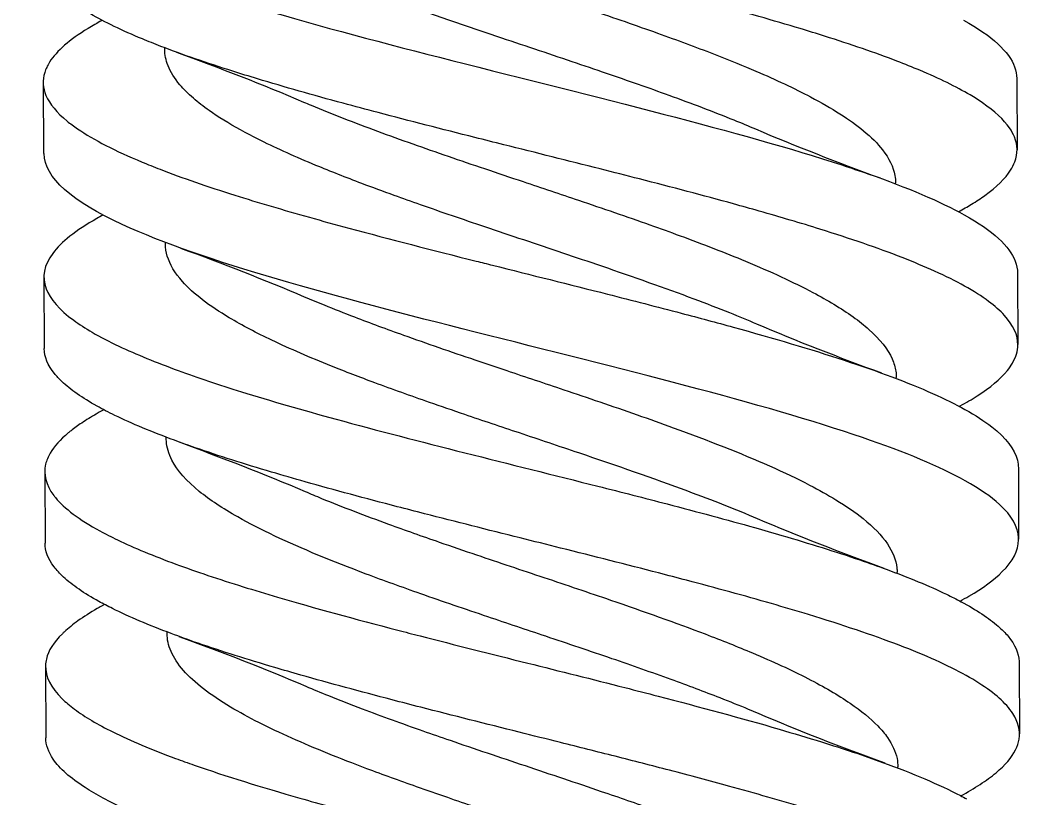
# Model space of a CAD drawing. Header units: millimetres. Extents: x 129 to 6329, y 33 to 3553.
# Drawn here: x 4318.74 to 4339.32, y 3359.15 to 3375.15 of the extents above; entities that cross this region are included whole.
import ezdxf

# ---------------------------------------------------------------- set-up
doc = ezdxf.new("R2010")
doc.units = ezdxf.units.MM
doc.layers.add('vistasIsometricas', color=255, linetype='Continuous')

msp = doc.modelspace()

# ---------------------------------------------------------------- linework, layer by layer
at = {"layer": 'vistasIsometricas', "extrusion": (-0.004614, 0.999989, 7.66e-14)}
for p, q in [((4321.711, 3374.549), (4321.71, 3374.579)), ((4319.213, 3373.869), (4319.219, 3372.405)), ((4339.213, 3373.95), (4339.219, 3372.485)), ((4336.722, 3371.784), (4336.722, 3371.806)), ((4321.727, 3370.549), (4321.726, 3370.578)), ((4319.229, 3369.869), (4319.235, 3368.405)), ((4339.229, 3369.95), (4339.235, 3368.485)), ((4336.738, 3367.784), (4336.738, 3367.806)), ((4321.743, 3366.549), (4321.743, 3366.579)), ((4319.245, 3365.869), (4319.251, 3364.405)), ((4339.245, 3365.95), (4339.251, 3364.485)), ((4336.754, 3363.784), (4336.754, 3363.806)), ((4321.759, 3362.549), (4321.759, 3362.579)), ((4339.261, 3361.95), (4339.267, 3360.486)), ((4319.261, 3361.869), (4319.267, 3360.405)), ((4336.77, 3359.784), (4336.77, 3359.806))]:
    msp.add_line(p, q, dxfattribs=at)
at = {"layer": 'vistasIsometricas'}
for points, knots in [([(4338.015, 3371.213), (4338.109, 3371.264), (4338.198, 3371.314), (4338.382, 3371.426), (4338.475, 3371.487), (4338.8, 3371.721), (4338.977, 3371.893), (4339.122, 3372.122), (4339.15, 3372.178), (4339.237, 3372.406), (4339.235, 3372.576), (4339.14, 3372.808), (4339.107, 3372.87), (4338.946, 3373.104), (4338.76, 3373.275), (4338.431, 3373.501), (4338.346, 3373.555), (4337.968, 3373.778), (4337.623, 3373.947), (4337.072, 3374.179), (4336.914, 3374.242), (4336.302, 3374.477), (4335.805, 3374.647), (4335.102, 3374.869), (4334.936, 3374.921), (4334.213, 3375.139), (4333.625, 3375.306), (4332.765, 3375.539), (4332.516, 3375.605), (4331.615, 3375.843), (4330.947, 3376.013), (4330.08, 3376.231), (4329.889, 3376.279), (4329.038, 3376.493), (4328.376, 3376.658), (4327.444, 3376.894), (4327.167, 3376.964), (4326.231, 3377.205), (4325.586, 3377.375), (4324.784, 3377.597), (4324.602, 3377.648), (4323.827, 3377.869), (4323.265, 3378.038), (4322.589, 3378.26), (4322.435, 3378.312), (4321.804, 3378.531), (4321.37, 3378.698), (4320.84, 3378.931), (4320.698, 3378.997), (4320.221, 3379.234), (4319.938, 3379.406), (4319.656, 3379.626), (4319.599, 3379.676), (4319.372, 3379.892), (4319.259, 3380.059), (4319.196, 3380.286), (4319.187, 3380.346), (4319.187, 3380.405)], [9.231852, 9.231852, 9.231852, 9.231852, 9.262534, 9.262534, 9.299172, 9.299172, 9.403608, 9.403608, 9.437635, 9.437635, 9.541258, 9.541258, 9.578727, 9.578727, 9.683385, 9.683385, 9.716428, 9.716428, 9.819723, 9.819723, 9.858584, 9.858584, 9.963553, 9.963553, 9.99509, 9.99509, 10.09789, 10.09789, 10.138894, 10.138894, 10.244164, 10.244164, 10.273745, 10.273745, 10.375987, 10.375987, 10.419519, 10.419519, 10.524812, 10.524812, 10.556299, 10.556299, 10.661192, 10.661192, 10.693126, 10.693126, 10.796054, 10.796054, 10.836499, 10.836499, 10.941714, 10.941714, 10.971758, 10.971758, 11.074115, 11.074115, 11.110297, 11.110297, 11.110297, 11.110297]), ([(4320.284, 3379.072), (4320.281, 3379.07), (4320.273, 3379.065), (4320.268, 3379.062), (4320.262, 3379.059), (4320.257, 3379.056), (4320.251, 3379.053), (4320.241, 3379.047), (4320.23, 3379.041), (4320.22, 3379.035), (4320.198, 3379.023), (4320.178, 3379.01), (4320.157, 3378.998), (4320.116, 3378.974), (4320.077, 3378.949), (4320.038, 3378.925), (4319.962, 3378.876), (4319.89, 3378.827), (4319.824, 3378.779), (4318.738, 3377.983), (4319.148, 3377.223), (4320.639, 3376.496), (4322.201, 3375.735), (4324.88, 3375.011), (4327.608, 3374.319), (4330.577, 3373.566), (4333.543, 3372.851), (4335.619, 3372.172), (4335.802, 3372.111), (4335.979, 3372.052), (4336.15, 3371.992), (4336.973, 3371.705), (4337.639, 3371.423), (4338.133, 3371.149)], [0.022063462, 0.022063462, 0.022063462, 0.022063462, 0.022070135, 0.022070135, 0.022070135, 0.022076807, 0.022076807, 0.022076807, 0.022090153, 0.022090153, 0.022090153, 0.022116844, 0.022116844, 0.022116844, 0.022170226, 0.022170226, 0.022170226, 0.02227699, 0.02227699, 0.02227699, 0.02402889, 0.02402889, 0.02402889, 0.025865906, 0.025865906, 0.025865906, 0.027865579, 0.027865579, 0.027865579, 0.028042259, 0.028042259, 0.028042259, 0.028896373, 0.028896373, 0.028896373, 0.028896373]), ([(4333.855, 3372.904), (4333.71, 3372.966), (4333.561, 3373.028), (4332.988, 3373.26), (4332.541, 3373.429), (4331.658, 3373.75), (4331.227, 3373.9), (4330.554, 3374.131), (4330.319, 3374.211), (4329.569, 3374.464), (4329.051, 3374.637), (4327.775, 3375.066), (4327.029, 3375.32), (4325.962, 3375.708), (4325.612, 3375.839), (4324.847, 3376.14), (4324.444, 3376.309), (4323.748, 3376.629), (4323.449, 3376.779), (4322.947, 3377.062), (4322.738, 3377.194), (4322.314, 3377.501), (4322.12, 3377.676), (4321.858, 3378.001), (4321.776, 3378.15), (4321.707, 3378.382), (4321.695, 3378.466), (4321.694, 3378.549)], [-3.7353541, -3.7353541, -3.7353541, -3.7353541, -3.7061264, -3.7061264, -3.6261588, -3.6261588, -3.5549477, -3.5549477, -3.5173051, -3.5173051, -3.4354596, -3.4354596, -3.3146849, -3.3146849, -3.2526143, -3.2526143, -3.1726038, -3.1726038, -3.1017983, -3.1017983, -3.0397404, -3.0397404, -2.9572888, -2.9572888, -2.8874424, -2.8874424, -2.848471, -2.848471, -2.848471, -2.848471]), ([(4324.544, 3377.465), (4324.934, 3377.298), (4325.353, 3377.132), (4326.275, 3376.785), (4326.778, 3376.606), (4327.508, 3376.353), (4327.722, 3376.28), (4328.327, 3376.074), (4328.722, 3375.942), (4329.368, 3375.725), (4329.619, 3375.641), (4330.336, 3375.4), (4330.798, 3375.243), (4331.474, 3375.008), (4331.694, 3374.93), (4332.305, 3374.71), (4332.686, 3374.569), (4333.329, 3374.317), (4333.599, 3374.207), (4334.06, 3374.01), (4334.256, 3373.923), (4334.631, 3373.746), (4334.81, 3373.658), (4335.418, 3373.338), (4335.784, 3373.107), (4336.222, 3372.744), (4336.353, 3372.614), (4336.592, 3372.307), (4336.677, 3372.131), (4336.717, 3371.905), (4336.721, 3371.855), (4336.722, 3371.806)], [-28.7143446, -28.7143446, -28.7143446, -28.7143446, -28.6356404, -28.6356404, -28.5507658, -28.5507658, -28.5161505, -28.5161505, -28.4536347, -28.4536347, -28.4139181, -28.4139181, -28.3397143, -28.3397143, -28.3029262, -28.3029262, -28.236113, -28.236113, -28.1844613, -28.1844613, -28.1432683, -28.1432683, -28.1017088, -28.1017088, -27.9930026, -27.9930026, -27.9319293, -27.9319293, -27.8495836, -27.8495836, -27.8264331, -27.8264331, -27.8264331, -27.8264331]), ([(4338.139, 3369.685), (4337.956, 3369.787), (4337.751, 3369.888), (4337.319, 3370.084), (4337.095, 3370.177), (4336.356, 3370.465), (4335.791, 3370.659), (4334.774, 3370.977), (4334.357, 3371.1), (4333.748, 3371.274), (4333.571, 3371.323), (4332.772, 3371.543), (4332.126, 3371.714), (4331.196, 3371.953), (4330.928, 3372.021), (4330.002, 3372.256), (4329.338, 3372.421), (4328.477, 3372.637), (4328.28, 3372.687), (4327.407, 3372.906), (4326.741, 3373.076), (4325.851, 3373.311), (4325.61, 3373.375), (4324.757, 3373.606), (4324.169, 3373.773), (4323.442, 3373.993), (4323.272, 3374.045), (4322.569, 3374.268), (4322.076, 3374.438), (4321.501, 3374.659), (4321.373, 3374.71), (4320.838, 3374.932), (4320.482, 3375.103), (4320.066, 3375.346), (4319.956, 3375.416), (4319.621, 3375.654), (4319.448, 3375.821), (4319.308, 3376.037), (4319.282, 3376.086), (4319.223, 3376.225), (4319.203, 3376.315), (4319.203, 3376.405)], [0.000016, 0.000016, 0.000016, 0.000016, 0.062332, 0.062332, 0.119566, 0.119566, 0.238865, 0.238865, 0.315064, 0.315064, 0.345543, 0.345543, 0.450869, 0.450869, 0.493047, 0.493047, 0.595585, 0.595585, 0.626268, 0.626268, 0.731388, 0.731388, 0.771128, 0.771128, 0.874218, 0.874218, 0.906649, 0.906649, 1.011438, 1.011438, 1.042794, 1.042794, 1.148095, 1.148095, 1.191449, 1.191449, 1.293729, 1.293729, 1.323493, 1.323493, 1.378528, 1.378528, 1.378528, 1.378528]), ([(4338.117, 3375.149), (4338.711, 3374.818), (4339.055, 3374.497), (4339.169, 3374.185), (4339.198, 3374.106), (4339.212, 3374.028), (4339.212, 3373.95)], [0.023072565, 0.023072565, 0.023072565, 0.023072565, 0.024093311, 0.024093311, 0.024093311, 0.024352699, 0.024352699, 0.024352699, 0.024352699]), ([(4320.3, 3375.072), (4320.3, 3375.071), (4320.284, 3375.063), (4320.277, 3375.059), (4320.228, 3375.031), (4320.181, 3375.003), (4320.135, 3374.975), (4319.757, 3374.745), (4319.491, 3374.515), (4319.345, 3374.285), (4319.299, 3374.213), (4319.266, 3374.141), (4319.244, 3374.07), (4319.196, 3373.912), (4319.205, 3373.755), (4319.271, 3373.598), (4319.346, 3373.423), (4319.491, 3373.248), (4319.705, 3373.074), (4319.77, 3373.02), (4319.842, 3372.967), (4319.92, 3372.914), (4320.253, 3372.686), (4320.7, 3372.459), (4321.244, 3372.232), (4321.363, 3372.182), (4321.487, 3372.133), (4321.614, 3372.083), (4322.073, 3371.906), (4322.587, 3371.729), (4323.148, 3371.552), (4323.629, 3371.4), (4324.143, 3371.249), (4324.682, 3371.097), (4324.946, 3371.023), (4325.217, 3370.948), (4325.493, 3370.874), (4326.33, 3370.648), (4327.212, 3370.422), (4328.109, 3370.196), (4328.219, 3370.169), (4328.33, 3370.141), (4328.441, 3370.113), (4329.229, 3369.915), (4330.025, 3369.717), (4330.806, 3369.519), (4331.319, 3369.389), (4331.826, 3369.258), (4332.32, 3369.128), (4332.684, 3369.032), (4333.041, 3368.936), (4333.389, 3368.84), (4334.21, 3368.614), (4334.979, 3368.387), (4335.67, 3368.16), (4336.361, 3367.933), (4336.973, 3367.706), (4337.484, 3367.478), (4337.729, 3367.368), (4337.952, 3367.258), (4338.149, 3367.149)], [0.02784385, 0.02784385, 0.02784385, 0.02784385, 0.02786256, 0.02786256, 0.02786256, 0.02798256, 0.02798256, 0.02798256, 0.02897743, 0.02897743, 0.02897743, 0.02928893, 0.02928893, 0.02928893, 0.0299723, 0.0299723, 0.0299723, 0.03073401, 0.03073401, 0.03073401, 0.03096717, 0.03096717, 0.03096717, 0.03196204, 0.03196204, 0.03196204, 0.0321791, 0.0321791, 0.0321791, 0.03295692, 0.03295692, 0.03295692, 0.03362418, 0.03362418, 0.03362418, 0.03395179, 0.03395179, 0.03395179, 0.03494666, 0.03494666, 0.03494666, 0.03506927, 0.03506927, 0.03506927, 0.03594153, 0.03594153, 0.03594153, 0.03651435, 0.03651435, 0.03651435, 0.03693642, 0.03693642, 0.03693642, 0.03793129, 0.03793129, 0.03793129, 0.03892616, 0.03892616, 0.03892616, 0.03940453, 0.03940453, 0.03940453, 0.03940453]), ([(4333.872, 3368.903), (4333.693, 3368.98), (4333.509, 3369.056), (4333.082, 3369.227), (4332.837, 3369.322), (4331.983, 3369.642), (4331.345, 3369.866), (4330.159, 3370.271), (4329.623, 3370.451), (4328.818, 3370.72), (4328.551, 3370.81), (4327.838, 3371.051), (4327.395, 3371.202), (4326.781, 3371.418), (4326.601, 3371.482), (4326.198, 3371.628), (4325.976, 3371.709), (4325.432, 3371.915), (4325.116, 3372.039), (4324.406, 3372.333), (4324.027, 3372.503), (4323.537, 3372.746), (4323.397, 3372.82), (4323.025, 3373.025), (4322.81, 3373.157), (4322.504, 3373.373), (4322.396, 3373.457), (4322.193, 3373.634), (4322.1, 3373.726), (4321.911, 3373.95), (4321.83, 3374.08), (4321.734, 3374.323), (4321.711, 3374.436), (4321.711, 3374.549)], [-4.3566151, -4.3566151, -4.3566151, -4.3566151, -4.3207178, -4.3207178, -4.2760624, -4.2760624, -4.169835, -4.169835, -4.0848708, -4.0848708, -4.0425502, -4.0425502, -3.9710329, -3.9710329, -3.9407609, -3.9407609, -3.902233, -3.902233, -3.8436518, -3.8436518, -3.7635399, -3.7635399, -3.7289145, -3.7289145, -3.6668408, -3.6668408, -3.6274779, -3.6274779, -3.5838158, -3.5838158, -3.5227799, -3.5227799, -3.4699073, -3.4699073, -3.4699073, -3.4699073]), ([(4324.561, 3373.465), (4324.613, 3373.443), (4324.665, 3373.42), (4324.934, 3373.308), (4325.159, 3373.217), (4325.838, 3372.953), (4326.311, 3372.779), (4327.283, 3372.435), (4327.778, 3372.266), (4328.543, 3372.007), (4328.807, 3371.919), (4329.452, 3371.703), (4329.833, 3371.575), (4330.709, 3371.279), (4331.199, 3371.111), (4331.885, 3370.868), (4332.092, 3370.793), (4332.77, 3370.544), (4333.22, 3370.37), (4334.156, 3369.981), (4334.621, 3369.767), (4335.178, 3369.472), (4335.321, 3369.392), (4335.74, 3369.139), (4335.982, 3368.966), (4336.403, 3368.591), (4336.563, 3368.389), (4336.69, 3368.102), (4336.715, 3368.018), (4336.734, 3367.891), (4336.738, 3367.848), (4336.738, 3367.806)], [-28.0920906, -28.0920906, -28.0920906, -28.0920906, -28.081602, -28.081602, -28.0389683, -28.0389683, -27.9567046, -27.9567046, -27.8765706, -27.8765706, -27.8347666, -27.8347666, -27.774497, -27.774497, -27.6949774, -27.6949774, -27.6597243, -27.6597243, -27.5775665, -27.5775665, -27.4767567, -27.4767567, -27.4390063, -27.4390063, -27.3580419, -27.3580419, -27.2633862, -27.2633862, -27.2240734, -27.2240734, -27.2042263, -27.2042263, -27.2042263, -27.2042263]), ([(4338.155, 3365.684), (4337.631, 3365.976), (4336.92, 3366.271), (4336.046, 3366.571), (4334.013, 3367.27), (4331.055, 3367.991), (4328.086, 3368.739), (4325.267, 3369.45), (4322.492, 3370.184), (4320.839, 3370.948), (4319.811, 3371.422), (4319.24, 3371.908), (4319.231, 3372.405)], [0.960464618, 0.960464618, 0.960464618, 0.960464618, 0.961661589, 0.961661589, 0.961661589, 0.964448152, 0.964448152, 0.964448152, 0.967094648, 0.967094648, 0.967094648, 0.968739511, 0.968739511, 0.968739511, 0.968739511]), ([(4320.316, 3371.072), (4320.101, 3370.95), (4319.917, 3370.829), (4319.615, 3370.591), (4319.497, 3370.473), (4319.23, 3370.113), (4319.184, 3369.872), (4319.356, 3369.413), (4319.546, 3369.197), (4319.953, 3368.899), (4320.08, 3368.816), (4320.386, 3368.639), (4320.569, 3368.544), (4321.123, 3368.282), (4321.531, 3368.116), (4322.387, 3367.804), (4322.82, 3367.659), (4323.888, 3367.326), (4324.541, 3367.138), (4326.074, 3366.719), (4326.964, 3366.49), (4328.782, 3366.03), (4329.702, 3365.802), (4331.089, 3365.452), (4331.564, 3365.33), (4332.651, 3365.046), (4333.253, 3364.885), (4334.016, 3364.669), (4334.202, 3364.616), (4334.956, 3364.395), (4335.494, 3364.227), (4336.175, 3363.995), (4336.356, 3363.931), (4336.997, 3363.696), (4337.411, 3363.525), (4337.874, 3363.303), (4337.974, 3363.252), (4338.384, 3363.033), (4338.639, 3362.865), (4338.909, 3362.628), (4338.977, 3362.56), (4339.178, 3362.319), (4339.254, 3362.146), (4339.261, 3361.965), (4339.261, 3361.957), (4339.261, 3361.95)], [0.000014, 0.000014, 0.000014, 0.000014, 0.073371, 0.073371, 0.144623, 0.144623, 0.292173, 0.292173, 0.424652, 0.424652, 0.475132, 0.475132, 0.53345, 0.53345, 0.636044, 0.636044, 0.725328, 0.725328, 0.841598, 0.841598, 0.98399, 0.98399, 1.125439, 1.125439, 1.200471, 1.200471, 1.300444, 1.300444, 1.333202, 1.333202, 1.436403, 1.436403, 1.475675, 1.475675, 1.580721, 1.580721, 1.61185, 1.61185, 1.714525, 1.714525, 1.756098, 1.756098, 1.861408, 1.861408, 1.865939, 1.865939, 1.865939, 1.865939]), ([(4338.133, 3371.149), (4338.721, 3370.821), (4339.065, 3370.503), (4339.182, 3370.194), (4339.213, 3370.112), (4339.228, 3370.03), (4339.228, 3369.95)], [0.028896373, 0.028896373, 0.028896373, 0.028896373, 0.0299144, 0.0299144, 0.0299144, 0.030184667, 0.030184667, 0.030184667, 0.030184667]), ([(4333.888, 3364.903), (4333.447, 3365.092), (4332.967, 3365.28), (4331.75, 3365.732), (4330.993, 3365.994), (4329.811, 3366.393), (4329.404, 3366.53), (4328.62, 3366.792), (4328.245, 3366.918), (4327.629, 3367.128), (4327.386, 3367.212), (4326.763, 3367.429), (4326.389, 3367.563), (4325.719, 3367.811), (4325.42, 3367.926), (4324.693, 3368.217), (4324.284, 3368.393), (4323.754, 3368.645), (4323.603, 3368.721), (4323.31, 3368.875), (4323.169, 3368.954), (4322.832, 3369.155), (4322.648, 3369.277), (4322.325, 3369.526), (4322.186, 3369.652), (4321.919, 3369.952), (4321.815, 3370.125), (4321.739, 3370.383), (4321.727, 3370.466), (4321.727, 3370.549)], [-4.9797934, -4.9797934, -4.9797934, -4.9797934, -4.8908624, -4.8908624, -4.7667466, -4.7667466, -4.7023259, -4.7023259, -4.6427403, -4.6427403, -4.6032288, -4.6032288, -4.5400615, -4.5400615, -4.4859977, -4.4859977, -4.4026951, -4.4026951, -4.3670943, -4.3670943, -4.3301212, -4.3301212, -4.2725378, -4.2725378, -4.2133267, -4.2133267, -4.131847, -4.131847, -4.0928793, -4.0928793, -4.0928793, -4.0928793]), ([(4338.031, 3367.213), (4338.037, 3367.216), (4338.043, 3367.219), (4338.175, 3367.291), (4338.291, 3367.359), (4338.67, 3367.602), (4338.878, 3367.776), (4339.059, 3367.999), (4339.093, 3368.049), (4339.196, 3368.225), (4339.234, 3368.352), (4339.236, 3368.681), (4339.144, 3368.882), (4338.871, 3369.178), (4338.763, 3369.274), (4338.494, 3369.474), (4338.328, 3369.579), (4338.139, 3369.685)], [2.7440157, 2.7440157, 2.7440157, 2.7440157, 2.7459884, 2.7459884, 2.7871638, 2.7871638, 2.8924492, 2.8924492, 2.9221645, 2.9221645, 2.9991842, 2.9991842, 3.1215814, 3.1215814, 3.1797132, 3.1797132, 3.2439664, 3.2439664, 3.2439664, 3.2439664]), ([(4324.577, 3369.465), (4324.709, 3369.408), (4324.844, 3369.352), (4325.185, 3369.213), (4325.393, 3369.132), (4325.931, 3368.925), (4326.269, 3368.801), (4327.091, 3368.507), (4327.582, 3368.338), (4328.299, 3368.095), (4328.517, 3368.022), (4329.125, 3367.817), (4329.517, 3367.687), (4330.154, 3367.472), (4330.401, 3367.389), (4331.163, 3367.129), (4331.669, 3366.952), (4332.875, 3366.513), (4333.543, 3366.252), (4334.431, 3365.859), (4334.705, 3365.728), (4335.151, 3365.497), (4335.33, 3365.396), (4335.708, 3365.166), (4335.896, 3365.037), (4336.271, 3364.735), (4336.437, 3364.564), (4336.665, 3364.228), (4336.73, 3364.064), (4336.752, 3363.868), (4336.754, 3363.837), (4336.754, 3363.806)], [-27.4691961, -27.4691961, -27.4691961, -27.4691961, -27.4425744, -27.4425744, -27.4039065, -27.4039065, -27.3452414, -27.3452414, -27.2651594, -27.2651594, -27.2305022, -27.2305022, -27.1686422, -27.1686422, -27.1292949, -27.1292949, -27.045888, -27.045888, -26.9222841, -26.9222841, -26.8608271, -26.8608271, -26.8136576, -26.8136576, -26.752884, -26.752884, -26.6725327, -26.6725327, -26.5958865, -26.5958865, -26.5813244, -26.5813244, -26.5813244, -26.5813244]), ([(4338.171, 3361.685), (4337.797, 3361.893), (4337.335, 3362.1), (4336.246, 3362.517), (4335.623, 3362.725), (4334.69, 3363.01), (4334.435, 3363.086), (4333.618, 3363.321), (4333.034, 3363.481), (4332.239, 3363.691), (4332.048, 3363.741), (4331.196, 3363.962), (4330.522, 3364.133), (4329.566, 3364.373), (4329.288, 3364.442), (4328.349, 3364.677), (4327.691, 3364.842), (4326.858, 3365.056), (4326.672, 3365.104), (4325.833, 3365.323), (4325.2, 3365.493), (4324.361, 3365.73), (4324.131, 3365.796), (4323.344, 3366.03), (4322.819, 3366.196), (4322.191, 3366.414), (4322.048, 3366.465), (4321.447, 3366.687), (4321.037, 3366.857), (4320.555, 3367.091), (4320.433, 3367.155), (4320.017, 3367.387), (4319.775, 3367.555), (4319.54, 3367.778), (4319.49, 3367.831), (4319.308, 3368.057), (4319.237, 3368.228), (4319.235, 3368.401), (4319.235, 3368.403), (4319.235, 3368.405)], [0.000014, 0.000014, 0.000014, 0.000014, 0.127112, 0.127112, 0.2558, 0.2558, 0.302286, 0.302286, 0.400882, 0.400882, 0.43187, 0.43187, 0.537192, 0.537192, 0.580048, 0.580048, 0.682437, 0.682437, 0.71209, 0.71209, 0.817365, 0.817365, 0.858463, 0.858463, 0.961243, 0.961243, 0.992714, 0.992714, 1.097695, 1.097695, 1.136624, 1.136624, 1.239903, 1.239903, 1.272901, 1.272901, 1.377568, 1.377568, 1.378682, 1.378682, 1.378682, 1.378682]), ([(4320.332, 3367.072), (4320.332, 3367.071), (4320.313, 3367.061), (4320.304, 3367.056), (4320.197, 3366.995), (4320.097, 3366.933), (4320.005, 3366.871), (4319.926, 3366.819), (4319.853, 3366.766), (4319.785, 3366.713), (4319.766, 3366.698), (4319.748, 3366.683), (4319.73, 3366.668), (4319.565, 3366.531), (4319.439, 3366.393), (4319.357, 3366.252), (4319.313, 3366.177), (4319.281, 3366.1), (4319.263, 3366.024), (4319.214, 3365.815), (4319.266, 3365.602), (4319.429, 3365.385), (4319.441, 3365.369), (4319.453, 3365.353), (4319.466, 3365.338), (4319.651, 3365.114), (4319.954, 3364.887), (4320.38, 3364.654), (4320.492, 3364.593), (4320.613, 3364.532), (4320.741, 3364.47), (4321.083, 3364.307), (4321.482, 3364.141), (4321.938, 3363.974), (4322.354, 3363.82), (4322.817, 3363.665), (4323.32, 3363.508), (4323.548, 3363.437), (4323.784, 3363.366), (4324.027, 3363.294), (4324.783, 3363.072), (4325.615, 3362.846), (4326.497, 3362.617), (4326.648, 3362.577), (4326.801, 3362.538), (4326.956, 3362.498), (4327.67, 3362.314), (4328.413, 3362.128), (4329.166, 3361.939), (4329.828, 3361.774), (4330.497, 3361.606), (4331.162, 3361.437), (4331.39, 3361.378), (4331.617, 3361.32), (4331.843, 3361.261), (4332.703, 3361.038), (4333.544, 3360.812), (4334.333, 3360.582), (4334.629, 3360.496), (4334.919, 3360.409), (4335.199, 3360.321), (4335.643, 3360.183), (4336.064, 3360.043), (4336.454, 3359.901), (4337.074, 3359.677), (4337.616, 3359.449), (4338.054, 3359.218), (4338.097, 3359.195), (4338.14, 3359.172), (4338.181, 3359.149)], [0.03940455, 0.03940455, 0.03940455, 0.03940455, 0.03943832, 0.03943832, 0.03943832, 0.03982111, 0.03982111, 0.03982111, 0.04014632, 0.04014632, 0.04014632, 0.04023772, 0.04023772, 0.04023772, 0.04107094, 0.04107094, 0.04107094, 0.0415185, 0.0415185, 0.0415185, 0.04273738, 0.04273738, 0.04273738, 0.04282516, 0.04282516, 0.04282516, 0.04407489, 0.04407489, 0.04407489, 0.04440382, 0.04440382, 0.04440382, 0.04527456, 0.04527456, 0.04527456, 0.04607026, 0.04607026, 0.04607026, 0.04642971, 0.04642971, 0.04642971, 0.04754497, 0.04754497, 0.04754497, 0.0477367, 0.0477367, 0.0477367, 0.04862421, 0.04862421, 0.04862421, 0.04940314, 0.04940314, 0.04940314, 0.04967071, 0.04967071, 0.04967071, 0.05068727, 0.05068727, 0.05068727, 0.05106958, 0.05106958, 0.05106958, 0.05167635, 0.05167635, 0.05167635, 0.05264002, 0.05264002, 0.05264002, 0.05273602, 0.05273602, 0.05273602, 0.05273602]), ([(4338.149, 3367.149), (4338.362, 3367.03), (4338.546, 3366.911), (4338.698, 3366.793), (4338.992, 3366.564), (4339.17, 3366.335), (4339.226, 3366.105), (4339.239, 3366.053), (4339.245, 3366.001), (4339.245, 3365.95)], [0.039404529, 0.039404529, 0.039404529, 0.039404529, 0.039921051, 0.039921051, 0.039921051, 0.04091592, 0.04091592, 0.04091592, 0.041139734, 0.041139734, 0.041139734, 0.041139734]), ([(4333.904, 3360.904), (4333.838, 3360.932), (4333.772, 3360.96), (4333.516, 3361.066), (4333.321, 3361.145), (4332.798, 3361.35), (4332.46, 3361.476), (4331.718, 3361.745), (4331.312, 3361.888), (4330.45, 3362.184), (4329.995, 3362.337), (4329.14, 3362.623), (4328.743, 3362.756), (4327.881, 3363.047), (4327.419, 3363.205), (4326.585, 3363.498), (4326.211, 3363.633), (4325.158, 3364.029), (4324.524, 3364.288), (4323.696, 3364.68), (4323.442, 3364.81), (4322.902, 3365.116), (4322.637, 3365.291), (4322.157, 3365.68), (4321.967, 3365.894), (4321.79, 3366.239), (4321.752, 3366.369), (4321.743, 3366.516), (4321.743, 3366.532), (4321.743, 3366.549)], [-5.6025591, -5.6025591, -5.6025591, -5.6025591, -5.589348, -5.589348, -5.5523868, -5.5523868, -5.4927667, -5.4927667, -5.4254966, -5.4254966, -5.3530491, -5.3530491, -5.2902629, -5.2902629, -5.2156007, -5.2156007, -5.1517501, -5.1517501, -5.0288051, -5.0288051, -4.9673657, -4.9673657, -4.8849615, -4.8849615, -4.7842823, -4.7842823, -4.7234929, -4.7234929, -4.7156632, -4.7156632, -4.7156632, -4.7156632]), ([(4338.047, 3363.213), (4338.11, 3363.247), (4338.171, 3363.281), (4338.23, 3363.315), (4338.514, 3363.481), (4338.746, 3363.649), (4338.915, 3363.818), (4339.132, 3364.034), (4339.248, 3364.252), (4339.251, 3364.474), (4339.251, 3364.486), (4339.251, 3364.498), (4339.25, 3364.51), (4339.241, 3364.736), (4339.113, 3364.966), (4338.859, 3365.198), (4338.684, 3365.359), (4338.449, 3365.521), (4338.155, 3365.684)], [0.956924523, 0.956924523, 0.956924523, 0.956924523, 0.957078214, 0.957078214, 0.957078214, 0.957823096, 0.957823096, 0.957823096, 0.958771416, 0.958771416, 0.958771416, 0.958822764, 0.958822764, 0.958822764, 0.959793049, 0.959793049, 0.959793049, 0.960464618, 0.960464618, 0.960464618, 0.960464618]), ([(4324.593, 3365.465), (4324.704, 3365.418), (4324.817, 3365.37), (4325.363, 3365.146), (4325.823, 3364.971), (4326.645, 3364.671), (4326.994, 3364.548), (4327.601, 3364.338), (4327.857, 3364.25), (4328.573, 3364.008), (4329.036, 3363.853), (4329.961, 3363.543), (4330.42, 3363.389), (4331.547, 3363.001), (4332.2, 3362.77), (4333.151, 3362.408), (4333.476, 3362.278), (4334.2, 3361.973), (4334.582, 3361.798), (4335.253, 3361.454), (4335.544, 3361.285), (4336.018, 3360.96), (4336.208, 3360.805), (4336.435, 3360.57), (4336.501, 3360.49), (4336.657, 3360.267), (4336.723, 3360.123), (4336.764, 3359.921), (4336.77, 3359.863), (4336.77, 3359.806)], [-26.8465044, -26.8465044, -26.8465044, -26.8465044, -26.8241363, -26.8241363, -26.7409564, -26.7409564, -26.6827793, -26.6827793, -26.6415828, -26.6415828, -26.5682075, -26.5682075, -26.4952288, -26.4952288, -26.3855891, -26.3855891, -26.3244896, -26.3244896, -26.2421379, -26.2421379, -26.162714, -26.162714, -26.0899156, -26.0899156, -26.0527415, -26.0527415, -25.9855096, -25.9855096, -25.9586028, -25.9586028, -25.9586028, -25.9586028]), ([(4338.079, 3355.213), (4338.183, 3355.269), (4338.28, 3355.325), (4338.734, 3355.604), (4338.992, 3355.826), (4339.283, 3356.266), (4339.319, 3356.482), (4339.225, 3356.766), (4339.192, 3356.834), (4339.016, 3357.108), (4338.786, 3357.314), (4338.281, 3357.637), (4338.069, 3357.754), (4337.564, 3358), (4337.268, 3358.128), (4336.498, 3358.43), (4336.001, 3358.603), (4335.266, 3358.839), (4335.067, 3358.9), (4334.367, 3359.113), (4333.842, 3359.263), (4332.899, 3359.521), (4332.493, 3359.629), (4331.713, 3359.833), (4331.341, 3359.929), (4330.591, 3360.119), (4330.215, 3360.214), (4329.555, 3360.379), (4329.273, 3360.45), (4328.31, 3360.691), (4327.633, 3360.861), (4326.772, 3361.082), (4326.575, 3361.134), (4325.73, 3361.355), (4325.101, 3361.524), (4324.324, 3361.745), (4324.147, 3361.797), (4323.408, 3362.015), (4322.88, 3362.181), (4322.204, 3362.414), (4322.02, 3362.481), (4321.386, 3362.718), (4320.981, 3362.889), (4320.539, 3363.109), (4320.446, 3363.157), (4320.056, 3363.372), (4319.813, 3363.539), (4319.555, 3363.777), (4319.49, 3363.848), (4319.314, 3364.081), (4319.252, 3364.243), (4319.251, 3364.405)], [5.987834, 5.987834, 5.987834, 5.987834, 6.021592, 6.021592, 6.156223, 6.156223, 6.287432, 6.287432, 6.328793, 6.328793, 6.454372, 6.454372, 6.525966, 6.525966, 6.604618, 6.604618, 6.711242, 6.711242, 6.749222, 6.749222, 6.841763, 6.841763, 6.908472, 6.908472, 6.967498, 6.967498, 7.026023, 7.026023, 7.069654, 7.069654, 7.174937, 7.174937, 7.206495, 7.206495, 7.311435, 7.311435, 7.343112, 7.343112, 7.445955, 7.445955, 7.48676, 7.48676, 7.59201, 7.59201, 7.621744, 7.621744, 7.724016, 7.724016, 7.7674, 7.7674, 7.866399, 7.866399, 7.866399, 7.866399]), ([(4320.348, 3363.072), (4320.348, 3363.072), (4320.333, 3363.063), (4320.325, 3363.059), (4320.178, 3362.975), (4320.045, 3362.891), (4319.928, 3362.807), (4319.822, 3362.732), (4319.729, 3362.657), (4319.648, 3362.582), (4319.634, 3362.569), (4319.621, 3362.557), (4319.608, 3362.544), (4319.429, 3362.369), (4319.319, 3362.195), (4319.279, 3362.022), (4319.269, 3361.979), (4319.263, 3361.936), (4319.262, 3361.893), (4319.254, 3361.663), (4319.37, 3361.435), (4319.603, 3361.208), (4319.676, 3361.136), (4319.761, 3361.064), (4319.858, 3360.992), (4320.069, 3360.836), (4320.333, 3360.68), (4320.645, 3360.525), (4321.011, 3360.343), (4321.443, 3360.162), (4321.93, 3359.982), (4322.055, 3359.936), (4322.183, 3359.89), (4322.314, 3359.845), (4322.965, 3359.617), (4323.7, 3359.391), (4324.488, 3359.166), (4324.694, 3359.107), (4324.904, 3359.048), (4325.117, 3358.99), (4325.726, 3358.822), (4326.362, 3358.655), (4327.01, 3358.488), (4327.629, 3358.329), (4328.26, 3358.17), (4328.891, 3358.012), (4329.16, 3357.945), (4329.428, 3357.878), (4329.696, 3357.81), (4330.602, 3357.583), (4331.498, 3357.357), (4332.352, 3357.132), (4332.46, 3357.104), (4332.567, 3357.076), (4332.673, 3357.048), (4333.418, 3356.849), (4334.129, 3356.651), (4334.785, 3356.453), (4335.184, 3356.333), (4335.563, 3356.213), (4335.918, 3356.094), (4336.238, 3355.986), (4336.539, 3355.879), (4336.818, 3355.772), (4337.362, 3355.563), (4337.825, 3355.356), (4338.197, 3355.149)], [0.04518483, 0.04518483, 0.04518483, 0.04518483, 0.04520168, 0.04520168, 0.04520168, 0.04552374, 0.04552374, 0.04552374, 0.04581434, 0.04581434, 0.04581434, 0.04586268, 0.04586268, 0.04586268, 0.04654055, 0.04654055, 0.04654055, 0.04670855, 0.04670855, 0.04670855, 0.04761057, 0.04761057, 0.04761057, 0.04789629, 0.04789629, 0.04789629, 0.04852064, 0.04852064, 0.04852064, 0.04925204, 0.04925204, 0.04925204, 0.04943894, 0.04943894, 0.04943894, 0.05036571, 0.05036571, 0.05036571, 0.05060778, 0.05060778, 0.05060778, 0.05130121, 0.05130121, 0.05130121, 0.05196352, 0.05196352, 0.05196352, 0.05224566, 0.05224566, 0.05224566, 0.05319934, 0.05319934, 0.05319934, 0.05331927, 0.05331927, 0.05331927, 0.05416252, 0.05416252, 0.05416252, 0.05467501, 0.05467501, 0.05467501, 0.05513551, 0.05513551, 0.05513551, 0.05603075, 0.05603075, 0.05603075, 0.05603075]), ([(4325.863, 3359.77), (4325.307, 3359.98), (4324.788, 3360.188), (4323.842, 3360.611), (4323.421, 3360.823), (4322.644, 3361.287), (4322.318, 3361.536), (4321.982, 3361.919), (4321.896, 3362.049), (4321.786, 3362.303), (4321.759, 3362.426), (4321.759, 3362.549)], [-5.7745499, -5.7745499, -5.7745499, -5.7745499, -5.6757733, -5.6757733, -5.5755358, -5.5755358, -5.4575299, -5.4575299, -5.396224, -5.396224, -5.3386563, -5.3386563, -5.3386563, -5.3386563]), ([(4338.063, 3359.213), (4338.206, 3359.29), (4338.339, 3359.368), (4338.46, 3359.447), (4338.581, 3359.526), (4338.691, 3359.606), (4338.787, 3359.687), (4338.972, 3359.841), (4339.107, 3359.999), (4339.187, 3360.158), (4339.223, 3360.231), (4339.247, 3360.305), (4339.259, 3360.379), (4339.286, 3360.551), (4339.246, 3360.726), (4339.131, 3360.904), (4339.096, 3360.959), (4339.054, 3361.013), (4339.005, 3361.068), (4338.824, 3361.27), (4338.547, 3361.475), (4338.171, 3361.685)], [0.953159795, 0.953159795, 0.953159795, 0.953159795, 0.953483013, 0.953483013, 0.953483013, 0.953808336, 0.953808336, 0.953808336, 0.954432579, 0.954432579, 0.954432579, 0.954717483, 0.954717483, 0.954717483, 0.955382145, 0.955382145, 0.955382145, 0.955584212, 0.955584212, 0.955584212, 0.95633171, 0.95633171, 0.95633171, 0.95633171]), ([(4324.609, 3361.465), (4324.758, 3361.401), (4324.913, 3361.337), (4325.296, 3361.182), (4325.529, 3361.091), (4326.167, 3360.849), (4326.584, 3360.699), (4327.198, 3360.483), (4327.384, 3360.418), (4328.077, 3360.18), (4328.593, 3360.007), (4329.637, 3359.657), (4330.162, 3359.481), (4331.04, 3359.182), (4331.397, 3359.058), (4332.144, 3358.793), (4332.53, 3358.651), (4333.076, 3358.442), (4333.249, 3358.374), (4333.82, 3358.144), (4334.196, 3357.982), (4334.915, 3357.642), (4335.249, 3357.466), (4335.784, 3357.139), (4335.996, 3356.989), (4336.356, 3356.682), (4336.5, 3356.525), (4336.69, 3356.231), (4336.747, 3356.095), (4336.781, 3355.908), (4336.786, 3355.857), (4336.786, 3355.806)], [-26.2242234, -26.2242234, -26.2242234, -26.2242234, -26.1939883, -26.1939883, -26.1511117, -26.1511117, -26.0798026, -26.0798026, -26.0493442, -26.0493442, -25.9672851, -25.9672851, -25.8841083, -25.8841083, -25.825853, -25.825853, -25.75898, -25.75898, -25.7271675, -25.7271675, -25.6506471, -25.6506471, -25.567709, -25.567709, -25.4972253, -25.4972253, -25.4238592, -25.4238592, -25.3601839, -25.3601839, -25.3364143, -25.3364143, -25.3364143, -25.3364143]), ([(4338.203, 3353.685), (4337.897, 3353.855), (4337.531, 3354.025), (4336.7, 3354.361), (4336.239, 3354.527), (4335.034, 3354.923), (4334.255, 3355.152), (4333.203, 3355.442), (4332.981, 3355.503), (4332.127, 3355.731), (4331.476, 3355.899), (4330.594, 3356.122), (4330.373, 3356.178), (4329.48, 3356.403), (4328.803, 3356.571), (4327.899, 3356.799), (4327.666, 3356.858), (4326.775, 3357.085), (4326.129, 3357.253), (4325.298, 3357.477), (4325.092, 3357.534), (4324.284, 3357.759), (4323.71, 3357.928), (4322.991, 3358.155), (4322.811, 3358.213), (4322.134, 3358.441), (4321.677, 3358.609), (4321.137, 3358.835), (4321.007, 3358.892), (4320.571, 3359.094), (4320.3, 3359.238), (4319.922, 3359.481), (4319.791, 3359.578), (4319.573, 3359.772), (4319.486, 3359.868), (4319.319, 3360.111), (4319.268, 3360.258), (4319.267, 3360.405)], [0.000018, 0.000018, 0.000018, 0.000018, 0.104082, 0.104082, 0.206072, 0.206072, 0.347725, 0.347725, 0.384762, 0.384762, 0.488489, 0.488489, 0.522829, 0.522829, 0.627193, 0.627193, 0.66358, 0.66358, 0.767461, 0.767461, 0.802276, 0.802276, 0.906529, 0.906529, 0.942538, 0.942538, 1.046509, 1.046509, 1.081604, 1.081604, 1.170368, 1.170368, 1.230195, 1.230195, 1.288735, 1.288735, 1.378656, 1.378656, 1.378656, 1.378656]), ([(4333.919, 3356.904), (4333.737, 3356.982), (4333.547, 3357.06), (4333.156, 3357.216), (4332.955, 3357.295), (4332.334, 3357.53), (4331.9, 3357.686), (4331.167, 3357.943), (4330.878, 3358.043), (4330.219, 3358.267), (4329.849, 3358.391), (4329.205, 3358.607), (4328.933, 3358.698), (4328.278, 3358.918), (4327.898, 3359.047), (4327.308, 3359.25), (4327.094, 3359.325), (4326.533, 3359.523), (4326.192, 3359.646), (4325.863, 3359.77)], [-0.4509697, -0.4509697, -0.4509697, -0.4509697, -0.4141808, -0.4141808, -0.3773386, -0.3773386, -0.3033499, -0.3033499, -0.2562716, -0.2562716, -0.1975123, -0.1975123, -0.1544123, -0.1544123, -0.0936123, -0.0936123, -0.0584571, -0.0584571, -0.000001, -0.000001, -0.000001, -0.000001])]:
    msp.add_open_spline(points, degree=3, knots=knots, dxfattribs=at)
for points in [[(4320.427, 3375.142), (4320.354, 3375.103), (4320.313, 3375.079), (4320.3, 3375.072)], [(4321.951, 3374.489), (4322.847, 3374.162), (4323.727, 3373.822), (4324.561, 3373.465)], [(4335.905, 3374.609), (4335.905, 3374.609), (4335.904, 3374.609), (4335.904, 3374.609)], [(4336.295, 3374.473), (4336.295, 3374.473), (4336.295, 3374.473), (4336.295, 3374.473)], [(4323.43, 3373.997), (4323.43, 3373.997), (4323.43, 3373.997), (4323.43, 3373.997)], [(4336.414, 3371.898), (4335.535, 3372.22), (4334.673, 3372.554), (4333.855, 3372.904)], [(4322.16, 3371.882), (4322.16, 3371.882), (4322.16, 3371.882), (4322.16, 3371.882)], [(4322.539, 3371.75), (4322.539, 3371.75), (4322.539, 3371.75), (4322.539, 3371.75)], [(4320.444, 3371.142), (4320.4, 3371.118), (4320.357, 3371.095), (4320.316, 3371.072)], [(4322.037, 3370.464), (4322.908, 3370.144), (4323.764, 3369.813), (4324.577, 3369.465)], [(4336.444, 3367.893), (4335.561, 3368.216), (4334.694, 3368.552), (4333.872, 3368.903)], [(4322.176, 3367.882), (4322.176, 3367.882), (4322.176, 3367.882), (4322.176, 3367.882)], [(4322.556, 3367.75), (4322.556, 3367.75), (4322.556, 3367.75), (4322.556, 3367.75)], [(4320.459, 3367.142), (4320.375, 3367.097), (4320.335, 3367.073), (4320.332, 3367.072)], [(4321.983, 3366.489), (4322.879, 3366.162), (4323.758, 3365.822), (4324.593, 3365.465)], [(4336.491, 3363.882), (4335.597, 3364.208), (4334.72, 3364.548), (4333.888, 3364.903)], [(4335.016, 3364.373), (4335.016, 3364.373), (4335.016, 3364.373), (4335.016, 3364.373)], [(4322.572, 3363.751), (4322.572, 3363.751), (4322.572, 3363.751), (4322.572, 3363.751)], [(4320.475, 3363.142), (4320.398, 3363.101), (4320.358, 3363.077), (4320.348, 3363.072)], [(4320.348, 3363.072), (4320.348, 3363.072), (4320.348, 3363.072), (4320.348, 3363.072)], [(4322, 3362.489), (4322.896, 3362.162), (4323.774, 3361.822), (4324.609, 3361.465)], [(4336.507, 3359.882), (4335.613, 3360.208), (4334.736, 3360.548), (4333.904, 3360.904)], [(4322.208, 3359.882), (4322.208, 3359.882), (4322.208, 3359.882), (4322.208, 3359.882)], [(4322.588, 3359.751), (4322.588, 3359.751), (4322.588, 3359.751), (4322.588, 3359.751)]]:
    msp.add_open_spline(points, degree=3, dxfattribs=at)

doc.saveas('drawing.dxf')
